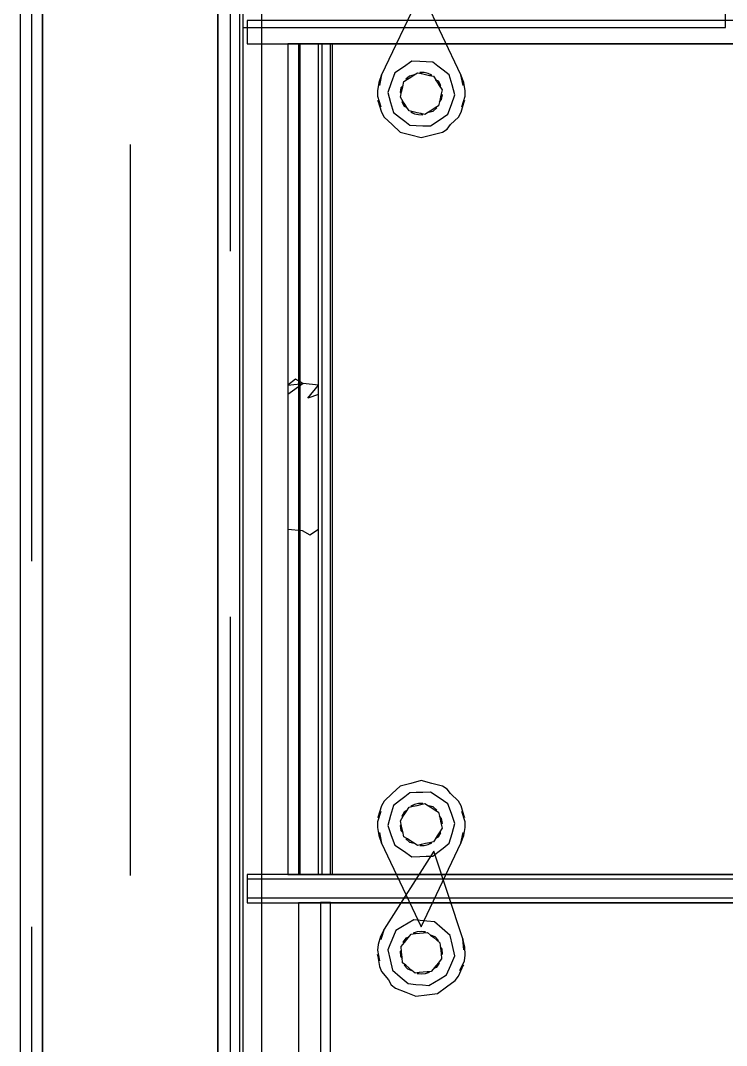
# Model space of a CAD drawing. Header units: millimetres. Extents: x -28.2 to 24.3, y -24.8 to 12.4.
# Drawn here: x -5.891 to -5.409, y 0.42 to 1.121 of the extents above; entities that cross this region are included whole.
import ezdxf

# ---------------------------------------------------------------- set-up
doc = ezdxf.new("R2010")
doc.units = ezdxf.units.MM
doc.linetypes.add('Dashed', pattern=[0.75, 0.5, -0.25])
for name, color, linetype in [('EJE_MUROS', 8, 'Continuous'), ('FURNISHINGELEMENT', 8, 'Continuous'), ('LOSAS', 3, 'Continuous'), ('MUROS', 7, 'Continuous')]:
    doc.layers.add(name, color=color, linetype=linetype)

msp = doc.modelspace()

# ---------------------------------------------------------------- linework, layer by layer
at = {"layer": 'EJE_MUROS', "linetype": 'Dashed'}
for p, q in [((-5.88366, 5.00092), (-5.88366, -0.01908)), ((-5.81616, 4.78592), (-5.81616, 0.19592)), ((-5.74766, 0.21292), (-5.74766, 4.76892))]:
    msp.add_line(p, q, dxfattribs=at)
at = {"layer": 'FURNISHINGELEMENT'}
for p, q in [((-5.73916, 1.71592, 2.79), (-5.73916, 1.11592, 2.79)), ((-5.40916, 1.11592, 2.79), (-5.40916, 1.71592, 2.79)), ((-5.61716, 1.14066, 0.485), (-5.64426, 1.08352, 0.485)), ((-5.59005, 1.08352, 0.485), (-5.61716, 1.14066, 0.485)), ((-5.73916, 1.13192, 2.79), (-5.73916, 1.11592, 2.79)), ((-5.73916, 1.13192, 2.79), (-5.73916, 1.11592, 2.79)), ((-5.40916, 1.11592, 2.79), (-5.40916, 1.13192, 2.79)), ((-5.40916, 1.11592, 2.79), (-5.40916, 1.13192, 2.79)), ((-5.73916, 1.11592, 2.79), (-5.40916, 1.11592, 2.79)), ((-5.73916, 1.11592, 2.79), (-5.40916, 1.11592, 2.79)), ((-5.73916, 1.11592, 2.79), (-5.40916, 1.11592, 2.79)), ((-5.73616, 1.12077, 2.78475), (-5.73616, 1.10477, 2.78475)), ((-5.15616, 1.12066, 2.48475), (-5.73616, 1.12066, 2.48475)), ((-5.73616, 1.12066, 2.48475), (-5.73616, 1.10466, 2.48475)), ((-5.73616, 1.10477, 2.78475), (-5.15616, 1.10477, 2.78475)), ((-5.73616, 1.10466, 2.48475), (-5.15616, 1.10466, 2.48475)), ((-5.68739, 1.10477, 1.59335), (-5.70839, 1.10477, 1.59335)), ((-5.70839, 1.10477, 1.59335), (-5.70839, 0.53677, 1.59335)), ((-5.15716, 1.10466, 0.50125), (-5.70116, 1.10466, 0.50125)), ((-5.70116, 1.10466, 0.50125), (-5.70116, 0.53666, 0.50125)), ((-5.15716, 1.10466, 2.48425), (-5.70116, 1.10466, 2.48425)), ((-5.70116, 1.10466, 2.48425), (-5.70116, 0.53666, 2.48425)), ((-5.15616, 1.10477, 2.78375), (-5.70016, 1.10477, 2.78375)), ((-5.70016, 1.10477, 2.78375), (-5.70016, 0.53677, 2.78375)), ((-5.68739, 0.53677, 1.59335), (-5.68739, 1.10477, 1.59335)), ((-5.67916, 1.10477, 2.77525), (-5.68516, 1.10477, 2.77525)), ((-5.68516, 1.10477, 2.77525), (-5.68516, 0.53677, 2.77525)), ((-5.67916, 1.10466, 2.47525), (-5.68516, 1.10466, 2.47525)), ((-5.68516, 1.10466, 2.47525), (-5.68516, 0.53666, 2.47525)), ((-5.67916, 0.53677, 2.77525), (-5.67916, 1.10477, 2.77525)), ((-5.67916, 0.53666, 2.47525), (-5.67916, 1.10466, 2.47525)), ((-5.15616, 1.10466, 2.06925), (-5.67816, 1.10466, 2.06925)), ((-5.67816, 1.10466, 2.06925), (-5.67816, 0.53666, 2.06925)), ((-5.15616, 1.10466, 1.65925), (-5.67816, 1.10466, 1.65925)), ((-5.67816, 1.10466, 1.65925), (-5.67816, 0.53666, 1.65925)), ((-5.15616, 1.10466, 1.05225), (-5.67816, 1.10466, 1.05225)), ((-5.67816, 1.10466, 1.05225), (-5.67816, 0.53666, 1.05225)), ((-5.62941, 1.08878, 0.357), (-5.63529, 1.0848, 0.357)), ((-5.62352, 1.09276, 0.357), (-5.62941, 1.08878, 0.357)), ((-5.61822, 1.09258, 0.357), (-5.62352, 1.09276, 0.357)), ((-5.61376, 1.09243, 0.357), (-5.61822, 1.09258, 0.357)), ((-5.60931, 1.09228, 0.357), (-5.61376, 1.09243, 0.357)), ((-5.6058, 1.08954, 0.357), (-5.60931, 1.09228, 0.357)), ((-5.60228, 1.0868, 0.357), (-5.6058, 1.08954, 0.357)), ((-5.5981, 1.08354, 0.357), (-5.60228, 1.0868, 0.357)), ((-5.64426, 1.08352, 0.48395), (-5.6462, 1.07817, 0.48353)), ((-5.64426, 1.08352, 0.485), (-5.64568, 1.07618, 0.485)), ((-5.64568, 1.07618, 0.485), (-5.64426, 1.08352, 0.48395)), ((-5.63529, 1.0848, 0.357), (-5.63772, 1.07812, 0.357)), ((-5.62902, 1.07899, 0.357), (-5.62668, 1.08047, 0.357)), ((-5.62527, 1.08267, 0.35959), (-5.62782, 1.08048, 0.35987)), ((-5.62782, 1.08048, 0.35987), (-5.62668, 1.08047, 0.361)), ((-5.62668, 1.08047, 0.361), (-5.62434, 1.08196, 0.361)), ((-5.62668, 1.08047, 0.357), (-5.62434, 1.08196, 0.357)), ((-5.622, 1.08345, 0.361), (-5.62527, 1.08267, 0.35959)), ((-5.62434, 1.08196, 0.361), (-5.622, 1.08345, 0.361)), ((-5.62434, 1.08196, 0.357), (-5.622, 1.08345, 0.357)), ((-5.622, 1.08345, 0.357), (-5.61966, 1.08494, 0.357)), ((-5.61966, 1.08494, 0.357), (-5.61695, 1.08433, 0.357)), ((-5.61529, 1.08503, 0.35995), (-5.61825, 1.08511, 0.35997)), ((-5.61825, 1.08511, 0.35997), (-5.61695, 1.08433, 0.361)), ((-5.61695, 1.08433, 0.361), (-5.61424, 1.08373, 0.361)), ((-5.61695, 1.08433, 0.357), (-5.61424, 1.08373, 0.357)), ((-5.61257, 1.08441, 0.36003), (-5.61529, 1.08503, 0.35995)), ((-5.61424, 1.08373, 0.361), (-5.61154, 1.08313, 0.361)), ((-5.61424, 1.08373, 0.357), (-5.61154, 1.08313, 0.357)), ((-5.61003, 1.08328, 0.35986), (-5.61257, 1.08441, 0.36003)), ((-5.61154, 1.08313, 0.361), (-5.61003, 1.08328, 0.35986)), ((-5.61154, 1.08313, 0.357), (-5.60883, 1.08252, 0.357)), ((-5.60883, 1.08252, 0.357), (-5.60686, 1.07942, 0.357)), ((-5.60545, 1.0792, 0.35971), (-5.60734, 1.08018, 0.361)), ((-5.60734, 1.08018, 0.361), (-5.60586, 1.07784, 0.361)), ((-5.60686, 1.07942, 0.357), (-5.60487, 1.07629, 0.357)), ((-5.59614, 1.07671, 0.357), (-5.5981, 1.08354, 0.357)), ((-5.58811, 1.07817, 0.48353), (-5.59005, 1.08352, 0.48395)), ((-5.59005, 1.08352, 0.48395), (-5.58863, 1.07618, 0.485)), ((-5.58863, 1.07618, 0.485), (-5.59005, 1.08352, 0.485)), ((-5.64709, 1.07262, 0.48398), (-5.6471, 1.06885, 0.485)), ((-5.6462, 1.07817, 0.48353), (-5.64709, 1.07262, 0.48398)), ((-5.63772, 1.07812, 0.357), (-5.64014, 1.07144, 0.357)), ((-5.63107, 1.07471, 0.35971), (-5.63163, 1.07144, 0.35938)), ((-5.62962, 1.07628, 0.361), (-5.63107, 1.07471, 0.35971)), ((-5.63062, 1.07178, 0.357), (-5.62982, 1.0754, 0.357)), ((-5.63062, 1.07178, 0.361), (-5.63023, 1.07357, 0.361)), ((-5.63023, 1.07357, 0.361), (-5.62962, 1.07628, 0.361)), ((-5.62982, 1.0754, 0.357), (-5.62902, 1.07899, 0.357)), ((-5.60586, 1.07784, 0.361), (-5.60487, 1.07629, 0.361)), ((-5.60381, 1.07631, 0.35938), (-5.60545, 1.0792, 0.35971)), ((-5.60487, 1.07629, 0.361), (-5.60381, 1.07631, 0.35938)), ((-5.60487, 1.07629, 0.357), (-5.60288, 1.07316, 0.357)), ((-5.60288, 1.07316, 0.357), (-5.60369, 1.06954, 0.357)), ((-5.59515, 1.07329, 0.357), (-5.59614, 1.07671, 0.357)), ((-5.59417, 1.06988, 0.357), (-5.59515, 1.07329, 0.357)), ((-5.58722, 1.07262, 0.48398), (-5.58811, 1.07817, 0.48353)), ((-5.58721, 1.06885, 0.485), (-5.58722, 1.07262, 0.48398)), ((-5.6471, 1.06885, 0.485), (-5.64481, 1.06173, 0.485)), ((-5.64481, 1.06173, 0.485), (-5.64678, 1.06589, 0.48383)), ((-5.64678, 1.06589, 0.48383), (-5.64432, 1.05793, 0.48394)), ((-5.64014, 1.07144, 0.357), (-5.63916, 1.06803, 0.357)), ((-5.63916, 1.06803, 0.357), (-5.63818, 1.06461, 0.357)), ((-5.63163, 1.07144, 0.35938), (-5.63062, 1.07178, 0.361)), ((-5.63143, 1.06816, 0.357), (-5.63062, 1.07178, 0.357)), ((-5.62944, 1.06503, 0.357), (-5.63143, 1.06816, 0.357)), ((-5.6045, 1.06592, 0.357), (-5.60529, 1.06233, 0.357)), ((-5.60409, 1.06775, 0.361), (-5.60469, 1.06504, 0.361)), ((-5.60469, 1.06504, 0.361), (-5.60324, 1.06661, 0.35971)), ((-5.60369, 1.06954, 0.357), (-5.6045, 1.06592, 0.357)), ((-5.60369, 1.06954, 0.361), (-5.60409, 1.06775, 0.361)), ((-5.60269, 1.06988, 0.35938), (-5.60369, 1.06954, 0.361)), ((-5.60324, 1.06661, 0.35971), (-5.60269, 1.06988, 0.35938)), ((-5.59659, 1.0632, 0.357), (-5.59417, 1.06988, 0.357)), ((-5.58999, 1.05793, 0.48394), (-5.58754, 1.06589, 0.48383)), ((-5.58951, 1.06173, 0.485), (-5.58721, 1.06885, 0.485)), ((-5.58754, 1.06589, 0.48383), (-5.58951, 1.06173, 0.485)), ((-5.63818, 1.06461, 0.357), (-5.63621, 1.05778, 0.357)), ((-5.62944, 1.06503, 0.361), (-5.6305, 1.06501, 0.35938)), ((-5.6305, 1.06501, 0.35938), (-5.62886, 1.06212, 0.35971)), ((-5.62745, 1.0619, 0.357), (-5.62944, 1.06503, 0.357)), ((-5.62846, 1.06348, 0.361), (-5.62944, 1.06503, 0.361)), ((-5.62886, 1.06212, 0.35971), (-5.62697, 1.06114, 0.361)), ((-5.62697, 1.06114, 0.361), (-5.62846, 1.06348, 0.361)), ((-5.62548, 1.0588, 0.357), (-5.62745, 1.0619, 0.357)), ((-5.62278, 1.05819, 0.357), (-5.62548, 1.0588, 0.357)), ((-5.60998, 1.05936, 0.357), (-5.61232, 1.05787, 0.357)), ((-5.60998, 1.05936, 0.361), (-5.61232, 1.05787, 0.361)), ((-5.61232, 1.05787, 0.361), (-5.60905, 1.05865, 0.35959)), ((-5.60764, 1.06085, 0.357), (-5.60998, 1.05936, 0.357)), ((-5.60764, 1.06085, 0.361), (-5.60998, 1.05936, 0.361)), ((-5.60905, 1.05865, 0.35959), (-5.60649, 1.06084, 0.35987)), ((-5.60529, 1.06233, 0.357), (-5.60764, 1.06085, 0.357)), ((-5.60649, 1.06084, 0.35987), (-5.60764, 1.06085, 0.361)), ((-5.59902, 1.05652, 0.357), (-5.59659, 1.0632, 0.357)), ((-5.64432, 1.05793, 0.48394), (-5.64251, 1.05462, 0.485)), ((-5.64251, 1.05462, 0.485), (-5.63707, 1.0495, 0.485)), ((-5.63621, 1.05778, 0.357), (-5.63203, 1.05452, 0.357)), ((-5.63203, 1.05452, 0.357), (-5.62852, 1.05178, 0.357)), ((-5.62852, 1.05178, 0.357), (-5.625, 1.04904, 0.357)), ((-5.62278, 1.05819, 0.361), (-5.62428, 1.05804, 0.35986)), ((-5.62428, 1.05804, 0.35986), (-5.62175, 1.05691, 0.36003)), ((-5.62007, 1.05759, 0.357), (-5.62278, 1.05819, 0.357)), ((-5.62007, 1.05759, 0.361), (-5.62278, 1.05819, 0.361)), ((-5.62175, 1.05691, 0.36003), (-5.61902, 1.05629, 0.35995)), ((-5.61736, 1.05699, 0.357), (-5.62007, 1.05759, 0.357)), ((-5.61736, 1.05699, 0.361), (-5.62007, 1.05759, 0.361)), ((-5.61902, 1.05629, 0.35995), (-5.61607, 1.05621, 0.35997)), ((-5.61466, 1.05638, 0.357), (-5.61736, 1.05699, 0.357)), ((-5.61607, 1.05621, 0.35997), (-5.61736, 1.05699, 0.361)), ((-5.61232, 1.05787, 0.357), (-5.61466, 1.05638, 0.357)), ((-5.6108, 1.04856, 0.357), (-5.60491, 1.05254, 0.357)), ((-5.60491, 1.05254, 0.357), (-5.59902, 1.05652, 0.357)), ((-5.59724, 1.0495, 0.485), (-5.5918, 1.05462, 0.485)), ((-5.5918, 1.05462, 0.485), (-5.58999, 1.05793, 0.48394)), ((-5.63707, 1.0495, 0.485), (-5.63163, 1.04438, 0.485)), ((-5.63163, 1.04438, 0.485), (-5.62439, 1.04252, 0.485)), ((-5.625, 1.04904, 0.357), (-5.62055, 1.04889, 0.357)), ((-5.62055, 1.04889, 0.357), (-5.6161, 1.04874, 0.357)), ((-5.6161, 1.04874, 0.357), (-5.6108, 1.04856, 0.357)), ((-5.60992, 1.04252, 0.485), (-5.60268, 1.04438, 0.485)), ((-5.60268, 1.04438, 0.485), (-5.5995, 1.04641, 0.48382)), ((-5.5995, 1.04641, 0.48382), (-5.59724, 1.0495, 0.485)), ((-5.62439, 1.04252, 0.485), (-5.61716, 1.04066, 0.485)), ((-5.61716, 1.04066, 0.485), (-5.60992, 1.04252, 0.485)), ((-5.70314, 0.87538, 1.29951), (-5.70839, 0.87123, 1.29425)), ((-5.69789, 0.87253, 1.29354), (-5.70839, 0.86493, 1.28273)), ((-5.70839, 0.87123, 1.29425), (-5.69789, 0.87253, 1.29354)), ((-5.69789, 0.87253, 1.29354), (-5.70314, 0.87538, 1.29951)), ((-5.68739, 0.87123, 1.29425), (-5.69789, 0.87253, 1.29354)), ((-5.6948, 0.86249, 1.28014), (-5.68739, 0.87123, 1.29425)), ((-5.70839, 0.86493, 1.28273), (-5.70839, 0.85426, 1.27509)), ((-5.68739, 0.86493, 1.28273), (-5.6948, 0.86249, 1.28014)), ((-5.68739, 0.85426, 1.27509), (-5.68739, 0.86493, 1.28273)), ((-5.70839, 0.85426, 1.27509), (-5.70839, 0.84359, 1.26744)), ((-5.68739, 0.84359, 1.26744), (-5.68739, 0.85426, 1.27509)), ((-5.70839, 0.84359, 1.26744), (-5.70839, 0.83065, 1.26519)), ((-5.68739, 0.83065, 1.26519), (-5.68739, 0.84359, 1.26744)), ((-5.70839, 0.83065, 1.26519), (-5.70839, 0.81772, 1.26293)), ((-5.68739, 0.81772, 1.26293), (-5.68739, 0.83065, 1.26519)), ((-5.70839, 0.81772, 1.26293), (-5.70839, 0.80509, 1.26651)), ((-5.68739, 0.80711, 1.26593), (-5.68739, 0.81772, 1.26293)), ((-5.68739, 0.79246, 1.27009), (-5.68739, 0.80711, 1.26593)), ((-5.70839, 0.80509, 1.26651), (-5.70839, 0.79246, 1.27009)), ((-5.70839, 0.79246, 1.27009), (-5.70839, 0.78263, 1.27879)), ((-5.68739, 0.78105, 1.28019), (-5.68739, 0.79246, 1.27009)), ((-5.70839, 0.78263, 1.27879), (-5.70839, 0.7728, 1.2875)), ((-5.68739, 0.7728, 1.2875), (-5.68739, 0.78105, 1.28019)), ((-5.70839, 0.7728, 1.2875), (-5.69853, 0.77184, 1.28888)), ((-5.69853, 0.77184, 1.28888), (-5.69331, 0.76901, 1.29354)), ((-5.69331, 0.76901, 1.29354), (-5.68739, 0.7728, 1.2875)), ((-5.63163, 0.59716, 0.485), (-5.63707, 0.59204, 0.485)), ((-5.62439, 0.59902, 0.485), (-5.63163, 0.59716, 0.485)), ((-5.61716, 0.60088, 0.485), (-5.62439, 0.59902, 0.485)), ((-5.60992, 0.59902, 0.485), (-5.61716, 0.60088, 0.485)), ((-5.60268, 0.59716, 0.485), (-5.60992, 0.59902, 0.485)), ((-5.5995, 0.59513, 0.48382), (-5.60268, 0.59716, 0.485)), ((-5.63707, 0.59204, 0.485), (-5.64251, 0.58692, 0.485)), ((-5.62852, 0.58976, 0.357), (-5.63203, 0.58702, 0.357)), ((-5.625, 0.5925, 0.357), (-5.62852, 0.58976, 0.357)), ((-5.62055, 0.59265, 0.357), (-5.625, 0.5925, 0.357)), ((-5.6161, 0.5928, 0.357), (-5.62055, 0.59265, 0.357)), ((-5.6108, 0.59298, 0.357), (-5.6161, 0.5928, 0.357)), ((-5.60491, 0.589, 0.357), (-5.6108, 0.59298, 0.357)), ((-5.59902, 0.58502, 0.357), (-5.60491, 0.589, 0.357)), ((-5.59724, 0.59204, 0.485), (-5.5995, 0.59513, 0.48382)), ((-5.5918, 0.58692, 0.485), (-5.59724, 0.59204, 0.485)), ((-5.64432, 0.58361, 0.48394), (-5.64678, 0.57565, 0.48383)), ((-5.64251, 0.58692, 0.485), (-5.64432, 0.58361, 0.48394)), ((-5.63621, 0.58376, 0.357), (-5.63818, 0.57693, 0.357)), ((-5.63203, 0.58702, 0.357), (-5.63621, 0.58376, 0.357)), ((-5.62745, 0.57964, 0.357), (-5.62548, 0.58274, 0.357)), ((-5.62548, 0.58274, 0.357), (-5.62278, 0.58335, 0.357)), ((-5.62175, 0.58463, 0.36003), (-5.62428, 0.5835, 0.35986)), ((-5.62428, 0.5835, 0.35986), (-5.62278, 0.58335, 0.361)), ((-5.62278, 0.58335, 0.357), (-5.62007, 0.58395, 0.357)), ((-5.62278, 0.58335, 0.361), (-5.62007, 0.58395, 0.361)), ((-5.61902, 0.58525, 0.35995), (-5.62175, 0.58463, 0.36003)), ((-5.62007, 0.58395, 0.357), (-5.61736, 0.58455, 0.357)), ((-5.62007, 0.58395, 0.361), (-5.61736, 0.58455, 0.361)), ((-5.61607, 0.58533, 0.35997), (-5.61902, 0.58525, 0.35995)), ((-5.61736, 0.58455, 0.361), (-5.61607, 0.58533, 0.35997)), ((-5.61736, 0.58455, 0.357), (-5.61466, 0.58515, 0.357)), ((-5.61466, 0.58515, 0.357), (-5.61232, 0.58367, 0.357)), ((-5.61232, 0.58367, 0.357), (-5.60998, 0.58218, 0.357)), ((-5.61232, 0.58367, 0.361), (-5.60998, 0.58218, 0.361)), ((-5.60905, 0.58289, 0.35959), (-5.61232, 0.58367, 0.361)), ((-5.60998, 0.58218, 0.357), (-5.60764, 0.58069, 0.357)), ((-5.60998, 0.58218, 0.361), (-5.60764, 0.58069, 0.361)), ((-5.60649, 0.5807, 0.35987), (-5.60905, 0.58289, 0.35959)), ((-5.59659, 0.57834, 0.357), (-5.59902, 0.58502, 0.357)), ((-5.58999, 0.58361, 0.48394), (-5.5918, 0.58692, 0.485)), ((-5.58754, 0.57565, 0.48383), (-5.58999, 0.58361, 0.48394)), ((-5.64481, 0.5798, 0.485), (-5.6471, 0.57269, 0.485)), ((-5.64678, 0.57565, 0.48383), (-5.64481, 0.5798, 0.485)), ((-5.63818, 0.57693, 0.357), (-5.63916, 0.57351, 0.357)), ((-5.63143, 0.57338, 0.357), (-5.62944, 0.57651, 0.357)), ((-5.62886, 0.57942, 0.35971), (-5.6305, 0.57653, 0.35938)), ((-5.6305, 0.57653, 0.35938), (-5.62944, 0.57651, 0.361)), ((-5.62944, 0.57651, 0.357), (-5.62745, 0.57964, 0.357)), ((-5.62944, 0.57651, 0.361), (-5.62846, 0.57806, 0.361)), ((-5.62697, 0.5804, 0.361), (-5.62886, 0.57942, 0.35971)), ((-5.62846, 0.57806, 0.361), (-5.62697, 0.5804, 0.361)), ((-5.60764, 0.58069, 0.361), (-5.60649, 0.5807, 0.35987)), ((-5.60764, 0.58069, 0.357), (-5.60529, 0.57921, 0.357)), ((-5.60529, 0.57921, 0.357), (-5.6045, 0.57562, 0.357)), ((-5.60324, 0.57493, 0.35971), (-5.60469, 0.5765, 0.361)), ((-5.60469, 0.5765, 0.361), (-5.60409, 0.57379, 0.361)), ((-5.6045, 0.57562, 0.357), (-5.60369, 0.572, 0.357)), ((-5.60269, 0.57166, 0.35938), (-5.60324, 0.57493, 0.35971)), ((-5.59417, 0.57166, 0.357), (-5.59659, 0.57834, 0.357)), ((-5.58721, 0.57269, 0.485), (-5.58951, 0.5798, 0.485)), ((-5.58951, 0.5798, 0.485), (-5.58754, 0.57565, 0.48383)), ((-5.6471, 0.57269, 0.485), (-5.64709, 0.56892, 0.48398)), ((-5.64709, 0.56892, 0.48398), (-5.6462, 0.56337, 0.48353)), ((-5.63916, 0.57351, 0.357), (-5.64014, 0.5701, 0.357)), ((-5.64014, 0.5701, 0.357), (-5.63772, 0.56342, 0.357)), ((-5.63062, 0.56976, 0.361), (-5.63163, 0.5701, 0.35938)), ((-5.63163, 0.5701, 0.35938), (-5.63107, 0.56683, 0.35971)), ((-5.63062, 0.56976, 0.357), (-5.63143, 0.57338, 0.357)), ((-5.63023, 0.56797, 0.361), (-5.63062, 0.56976, 0.361)), ((-5.62982, 0.56614, 0.357), (-5.63062, 0.56976, 0.357)), ((-5.62962, 0.56526, 0.361), (-5.63023, 0.56797, 0.361)), ((-5.60288, 0.56838, 0.357), (-5.60487, 0.56525, 0.357)), ((-5.60409, 0.57379, 0.361), (-5.60369, 0.572, 0.361)), ((-5.60369, 0.572, 0.357), (-5.60288, 0.56838, 0.357)), ((-5.60369, 0.572, 0.361), (-5.60269, 0.57166, 0.35938)), ((-5.59614, 0.56483, 0.357), (-5.59515, 0.56825, 0.357)), ((-5.59515, 0.56825, 0.357), (-5.59417, 0.57166, 0.357)), ((-5.58811, 0.56337, 0.48353), (-5.58722, 0.56892, 0.48398)), ((-5.58722, 0.56892, 0.48398), (-5.58721, 0.57269, 0.485)), ((-5.6462, 0.56337, 0.48353), (-5.64426, 0.55802, 0.48395)), ((-5.64426, 0.55802, 0.48395), (-5.64568, 0.56536, 0.485)), ((-5.64568, 0.56536, 0.485), (-5.64426, 0.55802, 0.485)), ((-5.63772, 0.56342, 0.357), (-5.63529, 0.55674, 0.357)), ((-5.63107, 0.56683, 0.35971), (-5.62962, 0.56526, 0.361)), ((-5.62902, 0.56255, 0.357), (-5.62982, 0.56614, 0.357)), ((-5.62668, 0.56107, 0.357), (-5.62902, 0.56255, 0.357)), ((-5.62668, 0.56107, 0.361), (-5.62782, 0.56106, 0.35987)), ((-5.62782, 0.56106, 0.35987), (-5.62527, 0.55887, 0.35959)), ((-5.62434, 0.55958, 0.361), (-5.62668, 0.56107, 0.361)), ((-5.62434, 0.55958, 0.357), (-5.62668, 0.56107, 0.357)), ((-5.60686, 0.56212, 0.357), (-5.60883, 0.55902, 0.357)), ((-5.60586, 0.5637, 0.361), (-5.60734, 0.56136, 0.361)), ((-5.60734, 0.56136, 0.361), (-5.60545, 0.56234, 0.35971)), ((-5.60487, 0.56525, 0.357), (-5.60686, 0.56212, 0.357)), ((-5.60487, 0.56525, 0.361), (-5.60586, 0.5637, 0.361)), ((-5.60545, 0.56234, 0.35971), (-5.60381, 0.56523, 0.35938)), ((-5.60381, 0.56523, 0.35938), (-5.60487, 0.56525, 0.361)), ((-5.5981, 0.558, 0.357), (-5.59614, 0.56483, 0.357)), ((-5.59005, 0.55802, 0.485), (-5.58863, 0.56536, 0.485)), ((-5.58863, 0.56536, 0.485), (-5.59005, 0.55802, 0.48395)), ((-5.59005, 0.55802, 0.48395), (-5.58811, 0.56337, 0.48353)), ((-5.64426, 0.55802, 0.485), (-5.61716, 0.50088, 0.485)), ((-5.63529, 0.55674, 0.357), (-5.62941, 0.55276, 0.357)), ((-5.62527, 0.55887, 0.35959), (-5.622, 0.55809, 0.361)), ((-5.622, 0.55809, 0.361), (-5.62434, 0.55958, 0.361)), ((-5.622, 0.55809, 0.357), (-5.62434, 0.55958, 0.357)), ((-5.61966, 0.5566, 0.357), (-5.622, 0.55809, 0.357)), ((-5.61695, 0.55721, 0.357), (-5.61966, 0.5566, 0.357)), ((-5.61695, 0.55721, 0.361), (-5.61825, 0.55643, 0.35997)), ((-5.61825, 0.55643, 0.35997), (-5.61529, 0.55651, 0.35995)), ((-5.61716, 0.50088, 0.485), (-5.59005, 0.55802, 0.485)), ((-5.61424, 0.55781, 0.361), (-5.61695, 0.55721, 0.361)), ((-5.61424, 0.55781, 0.357), (-5.61695, 0.55721, 0.357)), ((-5.61529, 0.55651, 0.35995), (-5.61257, 0.55713, 0.36003)), ((-5.61154, 0.55841, 0.361), (-5.61424, 0.55781, 0.361)), ((-5.61154, 0.55841, 0.357), (-5.61424, 0.55781, 0.357)), ((-5.61257, 0.55713, 0.36003), (-5.61003, 0.55826, 0.35986)), ((-5.60883, 0.55902, 0.357), (-5.61154, 0.55841, 0.357)), ((-5.61003, 0.55826, 0.35986), (-5.61154, 0.55841, 0.361)), ((-5.6058, 0.552, 0.357), (-5.60228, 0.55474, 0.357)), ((-5.60228, 0.55474, 0.357), (-5.5981, 0.558, 0.357)), ((-5.60863, 0.55268, 0.455), (-5.64249, 0.49926, 0.455)), ((-5.62941, 0.55276, 0.357), (-5.62352, 0.54878, 0.357)), ((-5.62352, 0.54878, 0.357), (-5.61822, 0.54896, 0.357)), ((-5.61822, 0.54896, 0.357), (-5.61376, 0.54911, 0.357)), ((-5.61376, 0.54911, 0.357), (-5.60931, 0.54926, 0.357)), ((-5.60931, 0.54926, 0.357), (-5.6058, 0.552, 0.357)), ((-5.58869, 0.49266, 0.455), (-5.60863, 0.55268, 0.455)), ((-5.15616, 0.53677, 2.78475), (-5.73616, 0.53677, 2.78475)), ((-5.73616, 0.53677, 2.78475), (-5.73616, 0.52077, 2.78475)), ((-5.15616, 0.53666, 2.48475), (-5.73616, 0.53666, 2.48475)), ((-5.73616, 0.53666, 2.48475), (-5.73616, 0.52066, 2.48475)), ((-5.15616, 0.53342, 2.75475), (-5.73616, 0.53342, 2.75475)), ((-5.73616, 0.53342, 2.75475), (-5.73616, 0.51742, 2.75475)), ((-5.70839, 0.53677, 1.59335), (-5.68739, 0.53677, 1.59335)), ((-5.70116, 0.53666, 0.50125), (-5.15716, 0.53666, 0.50125)), ((-5.70116, 0.53666, 2.48425), (-5.15716, 0.53666, 2.48425)), ((-5.70016, 0.53677, 2.78375), (-5.15616, 0.53677, 2.78375)), ((-5.68516, 0.53677, 2.77525), (-5.67916, 0.53677, 2.77525)), ((-5.68516, 0.53666, 2.47525), (-5.67916, 0.53666, 2.47525)), ((-5.67816, 0.53666, 2.06925), (-5.15616, 0.53666, 2.06925)), ((-5.67816, 0.53666, 1.65925), (-5.15616, 0.53666, 1.65925)), ((-5.67816, 0.53666, 1.05225), (-5.15616, 0.53666, 1.05225)), ((-5.73616, 0.52077, 2.78475), (-5.15616, 0.52077, 2.78475)), ((-5.73616, 0.52066, 2.48475), (-5.15616, 0.52066, 2.48475)), ((-5.73616, 0.51742, 2.75475), (-5.15616, 0.51742, 2.75475)), ((-5.15716, 0.51742, 0.47125), (-5.70116, 0.51742, 0.47125)), ((-5.70116, 0.51742, 0.47125), (-5.70116, 0.14942, 0.47125)), ((-5.15716, 0.51742, 2.75475), (-5.70101, 0.51742, 2.75475)), ((-5.70101, 0.51742, 2.75475), (-5.70101, 0.14942, 2.75475)), ((-5.67916, 0.51749, 2.73833), (-5.68616, 0.51749, 2.73833)), ((-5.68616, 0.51749, 2.73833), (-5.68616, 0.14942, 2.73834)), ((-5.67916, 0.14942, 2.73834), (-5.67916, 0.51749, 2.73833)), ((-5.62231, 0.50561, 0.327), (-5.62613, 0.50332, 0.327)), ((-5.61787, 0.50522, 0.327), (-5.62231, 0.50561, 0.327)), ((-5.61343, 0.50483, 0.327), (-5.61787, 0.50522, 0.327)), ((-5.60815, 0.50436, 0.327), (-5.61343, 0.50483, 0.327)), ((-5.64249, 0.49926, 0.45395), (-5.64507, 0.49419, 0.45353)), ((-5.64249, 0.49926, 0.455), (-5.6448, 0.49216, 0.455)), ((-5.6448, 0.49216, 0.455), (-5.64249, 0.49926, 0.45395)), ((-5.6345, 0.49831, 0.327), (-5.63728, 0.49177, 0.327)), ((-5.62995, 0.50103, 0.327), (-5.6345, 0.49831, 0.327)), ((-5.62613, 0.50332, 0.327), (-5.62995, 0.50103, 0.327)), ((-5.61726, 0.49769, 0.32995), (-5.62004, 0.4974, 0.33003)), ((-5.61431, 0.49741, 0.32997), (-5.61726, 0.49769, 0.32995)), ((-5.60279, 0.49969, 0.327), (-5.60815, 0.50436, 0.327)), ((-5.59743, 0.49503, 0.327), (-5.60279, 0.49969, 0.327)), ((-5.64507, 0.49419, 0.45353), (-5.64663, 0.48879, 0.45398)), ((-5.63728, 0.49177, 0.327), (-5.63868, 0.4885, 0.327)), ((-5.62774, 0.4931, 0.32971), (-5.62971, 0.49043, 0.32938)), ((-5.62866, 0.49029, 0.327), (-5.62631, 0.49315, 0.327)), ((-5.62866, 0.49029, 0.331), (-5.6275, 0.4917, 0.331)), ((-5.62574, 0.49385, 0.331), (-5.62774, 0.4931, 0.32971)), ((-5.6275, 0.4917, 0.331), (-5.62574, 0.49385, 0.331)), ((-5.62631, 0.49315, 0.327), (-5.62398, 0.49599, 0.327)), ((-5.62398, 0.49599, 0.327), (-5.62122, 0.49626, 0.327)), ((-5.62004, 0.4974, 0.33003), (-5.62269, 0.49659, 0.32986)), ((-5.62269, 0.49659, 0.32986), (-5.62122, 0.49626, 0.331)), ((-5.62122, 0.49626, 0.331), (-5.61846, 0.49653, 0.331)), ((-5.62122, 0.49626, 0.327), (-5.61846, 0.49653, 0.327)), ((-5.61846, 0.49653, 0.331), (-5.6157, 0.49679, 0.331)), ((-5.61846, 0.49653, 0.327), (-5.6157, 0.49679, 0.327)), ((-5.6157, 0.49679, 0.331), (-5.61431, 0.49741, 0.32997)), ((-5.6157, 0.49679, 0.327), (-5.61294, 0.49706, 0.327)), ((-5.61294, 0.49706, 0.327), (-5.61079, 0.4953, 0.327)), ((-5.61079, 0.4953, 0.331), (-5.60865, 0.49354, 0.331)), ((-5.60764, 0.49413, 0.32959), (-5.61079, 0.4953, 0.331)), ((-5.61079, 0.4953, 0.327), (-5.60865, 0.49354, 0.327)), ((-5.60865, 0.49354, 0.331), (-5.60651, 0.49178, 0.331)), ((-5.60865, 0.49354, 0.327), (-5.60651, 0.49178, 0.327)), ((-5.60538, 0.49164, 0.32987), (-5.60764, 0.49413, 0.32959)), ((-5.60651, 0.49178, 0.331), (-5.60538, 0.49164, 0.32987)), ((-5.60651, 0.49178, 0.327), (-5.60437, 0.49002, 0.327)), ((-5.59584, 0.4881, 0.327), (-5.59743, 0.49503, 0.327)), ((-5.58741, 0.48711, 0.45353), (-5.58869, 0.49266, 0.45395)), ((-5.58869, 0.49266, 0.45395), (-5.58817, 0.4852, 0.455)), ((-5.58817, 0.4852, 0.455), (-5.58869, 0.49266, 0.455)), ((-5.64663, 0.48879, 0.45398), (-5.6471, 0.48505, 0.455)), ((-5.6471, 0.48505, 0.455), (-5.64569, 0.47771, 0.455)), ((-5.63868, 0.4885, 0.327), (-5.64007, 0.48523, 0.327)), ((-5.64007, 0.48523, 0.327), (-5.63848, 0.4783, 0.327)), ((-5.63066, 0.48373, 0.331), (-5.63162, 0.48419, 0.32938)), ((-5.63162, 0.48419, 0.32938), (-5.63146, 0.48087, 0.32971)), ((-5.63102, 0.48742, 0.327), (-5.62866, 0.49029, 0.327)), ((-5.63066, 0.48373, 0.327), (-5.63102, 0.48742, 0.327)), ((-5.6303, 0.48004, 0.327), (-5.63066, 0.48373, 0.327)), ((-5.63048, 0.4819, 0.331), (-5.63066, 0.48373, 0.331)), ((-5.62971, 0.49043, 0.32938), (-5.62866, 0.49029, 0.331)), ((-5.60437, 0.49002, 0.327), (-5.60401, 0.48636, 0.327)), ((-5.60285, 0.48553, 0.32971), (-5.6041, 0.48726, 0.331)), ((-5.6041, 0.48726, 0.331), (-5.60383, 0.4845, 0.331)), ((-5.60401, 0.48636, 0.327), (-5.60365, 0.48267, 0.327)), ((-5.60383, 0.4845, 0.331), (-5.60365, 0.48267, 0.331)), ((-5.6027, 0.48221, 0.32938), (-5.60285, 0.48553, 0.32971)), ((-5.59425, 0.48117, 0.327), (-5.59584, 0.4881, 0.327)), ((-5.58721, 0.48149, 0.45398), (-5.58741, 0.48711, 0.45353)), ((-5.64569, 0.47771, 0.455), (-5.64714, 0.48208, 0.45383)), ((-5.64714, 0.48208, 0.45383), (-5.64567, 0.47388, 0.45394)), ((-5.63848, 0.4783, 0.327), (-5.63688, 0.47137, 0.327)), ((-5.63146, 0.48087, 0.32971), (-5.63021, 0.47914, 0.331)), ((-5.63021, 0.47914, 0.331), (-5.63048, 0.4819, 0.331)), ((-5.62995, 0.47638, 0.327), (-5.6303, 0.48004, 0.327)), ((-5.60329, 0.47898, 0.327), (-5.60565, 0.47611, 0.327)), ((-5.60365, 0.48267, 0.331), (-5.6027, 0.48221, 0.32938)), ((-5.60365, 0.48267, 0.327), (-5.60329, 0.47898, 0.327)), ((-5.59703, 0.47463, 0.327), (-5.59564, 0.4779, 0.327)), ((-5.59564, 0.4779, 0.327), (-5.59425, 0.48117, 0.327)), ((-5.5908, 0.47097, 0.455), (-5.58766, 0.47775, 0.455)), ((-5.58766, 0.47775, 0.455), (-5.58721, 0.48149, 0.45398)), ((-5.64567, 0.47388, 0.45394), (-5.64428, 0.47037, 0.455)), ((-5.64428, 0.47037, 0.455), (-5.6395, 0.46463, 0.455)), ((-5.63688, 0.47137, 0.327), (-5.63152, 0.4667, 0.327)), ((-5.6278, 0.47462, 0.327), (-5.62995, 0.47638, 0.327)), ((-5.6278, 0.47462, 0.331), (-5.62894, 0.47476, 0.32987)), ((-5.62894, 0.47476, 0.32987), (-5.62667, 0.47227, 0.32959)), ((-5.62566, 0.47286, 0.327), (-5.6278, 0.47462, 0.327)), ((-5.62566, 0.47286, 0.331), (-5.6278, 0.47462, 0.331)), ((-5.62667, 0.47227, 0.32959), (-5.62352, 0.4711, 0.331)), ((-5.62352, 0.4711, 0.327), (-5.62566, 0.47286, 0.327)), ((-5.62352, 0.4711, 0.331), (-5.62566, 0.47286, 0.331)), ((-5.62138, 0.46933, 0.327), (-5.62352, 0.4711, 0.327)), ((-5.61586, 0.46987, 0.327), (-5.61862, 0.4696, 0.327)), ((-5.61586, 0.46987, 0.331), (-5.61862, 0.4696, 0.331)), ((-5.6131, 0.47014, 0.327), (-5.61586, 0.46987, 0.327)), ((-5.6131, 0.47014, 0.331), (-5.61586, 0.46987, 0.331)), ((-5.61428, 0.469, 0.33003), (-5.61162, 0.4698, 0.32986)), ((-5.61034, 0.47041, 0.327), (-5.6131, 0.47014, 0.327)), ((-5.61162, 0.4698, 0.32986), (-5.6131, 0.47014, 0.331)), ((-5.60801, 0.47325, 0.327), (-5.61034, 0.47041, 0.327)), ((-5.60682, 0.47469, 0.331), (-5.60858, 0.47255, 0.331)), ((-5.60858, 0.47255, 0.331), (-5.60658, 0.47329, 0.32971)), ((-5.60565, 0.47611, 0.327), (-5.60801, 0.47325, 0.327)), ((-5.60565, 0.47611, 0.331), (-5.60682, 0.47469, 0.331)), ((-5.60658, 0.47329, 0.32971), (-5.6046, 0.47596, 0.32938)), ((-5.6046, 0.47596, 0.32938), (-5.60565, 0.47611, 0.331)), ((-5.59981, 0.46809, 0.327), (-5.59703, 0.47463, 0.327)), ((-5.59174, 0.46726, 0.45394), (-5.58834, 0.47486, 0.45383)), ((-5.58834, 0.47486, 0.45383), (-5.5908, 0.47097, 0.455)), ((-5.6395, 0.46463, 0.455), (-5.63764, 0.46128, 0.45382)), ((-5.63152, 0.4667, 0.327), (-5.62616, 0.46204, 0.327)), ((-5.61862, 0.4696, 0.327), (-5.62138, 0.46933, 0.327)), ((-5.61862, 0.4696, 0.331), (-5.62, 0.46899, 0.32997)), ((-5.62, 0.46899, 0.32997), (-5.61706, 0.46871, 0.32995)), ((-5.61706, 0.46871, 0.32995), (-5.61428, 0.469, 0.33003)), ((-5.612, 0.46078, 0.327), (-5.60818, 0.46307, 0.327)), ((-5.60818, 0.46307, 0.327), (-5.60436, 0.46537, 0.327)), ((-5.60436, 0.46537, 0.327), (-5.59981, 0.46809, 0.327)), ((-5.59997, 0.45977, 0.455), (-5.59395, 0.46419, 0.455)), ((-5.59395, 0.46419, 0.455), (-5.59174, 0.46726, 0.45394)), ((-5.63764, 0.46128, 0.45382), (-5.63472, 0.45888, 0.455)), ((-5.63472, 0.45888, 0.455), (-5.62777, 0.45615, 0.455)), ((-5.62777, 0.45615, 0.455), (-5.62081, 0.45342, 0.455)), ((-5.62616, 0.46204, 0.327), (-5.62088, 0.46157, 0.327)), ((-5.62088, 0.46157, 0.327), (-5.61644, 0.46118, 0.327)), ((-5.61644, 0.46118, 0.327), (-5.612, 0.46078, 0.327)), ((-5.60599, 0.45535, 0.455), (-5.59997, 0.45977, 0.455)), ((-5.62081, 0.45342, 0.455), (-5.6134, 0.45439, 0.455)), ((-5.6134, 0.45439, 0.455), (-5.60599, 0.45535, 0.455))]:
    msp.add_line(p, q, dxfattribs=at)
at = {"layer": 'LOSAS'}
for p, q in [((-5.74116, 0.17092), (-5.74116, 4.85092)), ((-5.72616, 0.19592), (-5.72616, 4.78592))]:
    msp.add_line(p, q, dxfattribs=at)
at = {"layer": 'MUROS'}
for p, q in [((-5.89116, -0.01908), (-5.89116, 5.00092)), ((-5.87616, 5.00092), (-5.87616, -0.01908)), ((-5.87616, 0.19592), (-5.87616, 4.78592)), ((-5.75616, 4.78592), (-5.75616, 0.19592)), ((-5.75616, 0.21292), (-5.75616, 4.76892)), ((-5.73916, 4.76892), (-5.73916, 0.21292))]:
    msp.add_line(p, q, dxfattribs=at)

doc.saveas('drawing.dxf')
